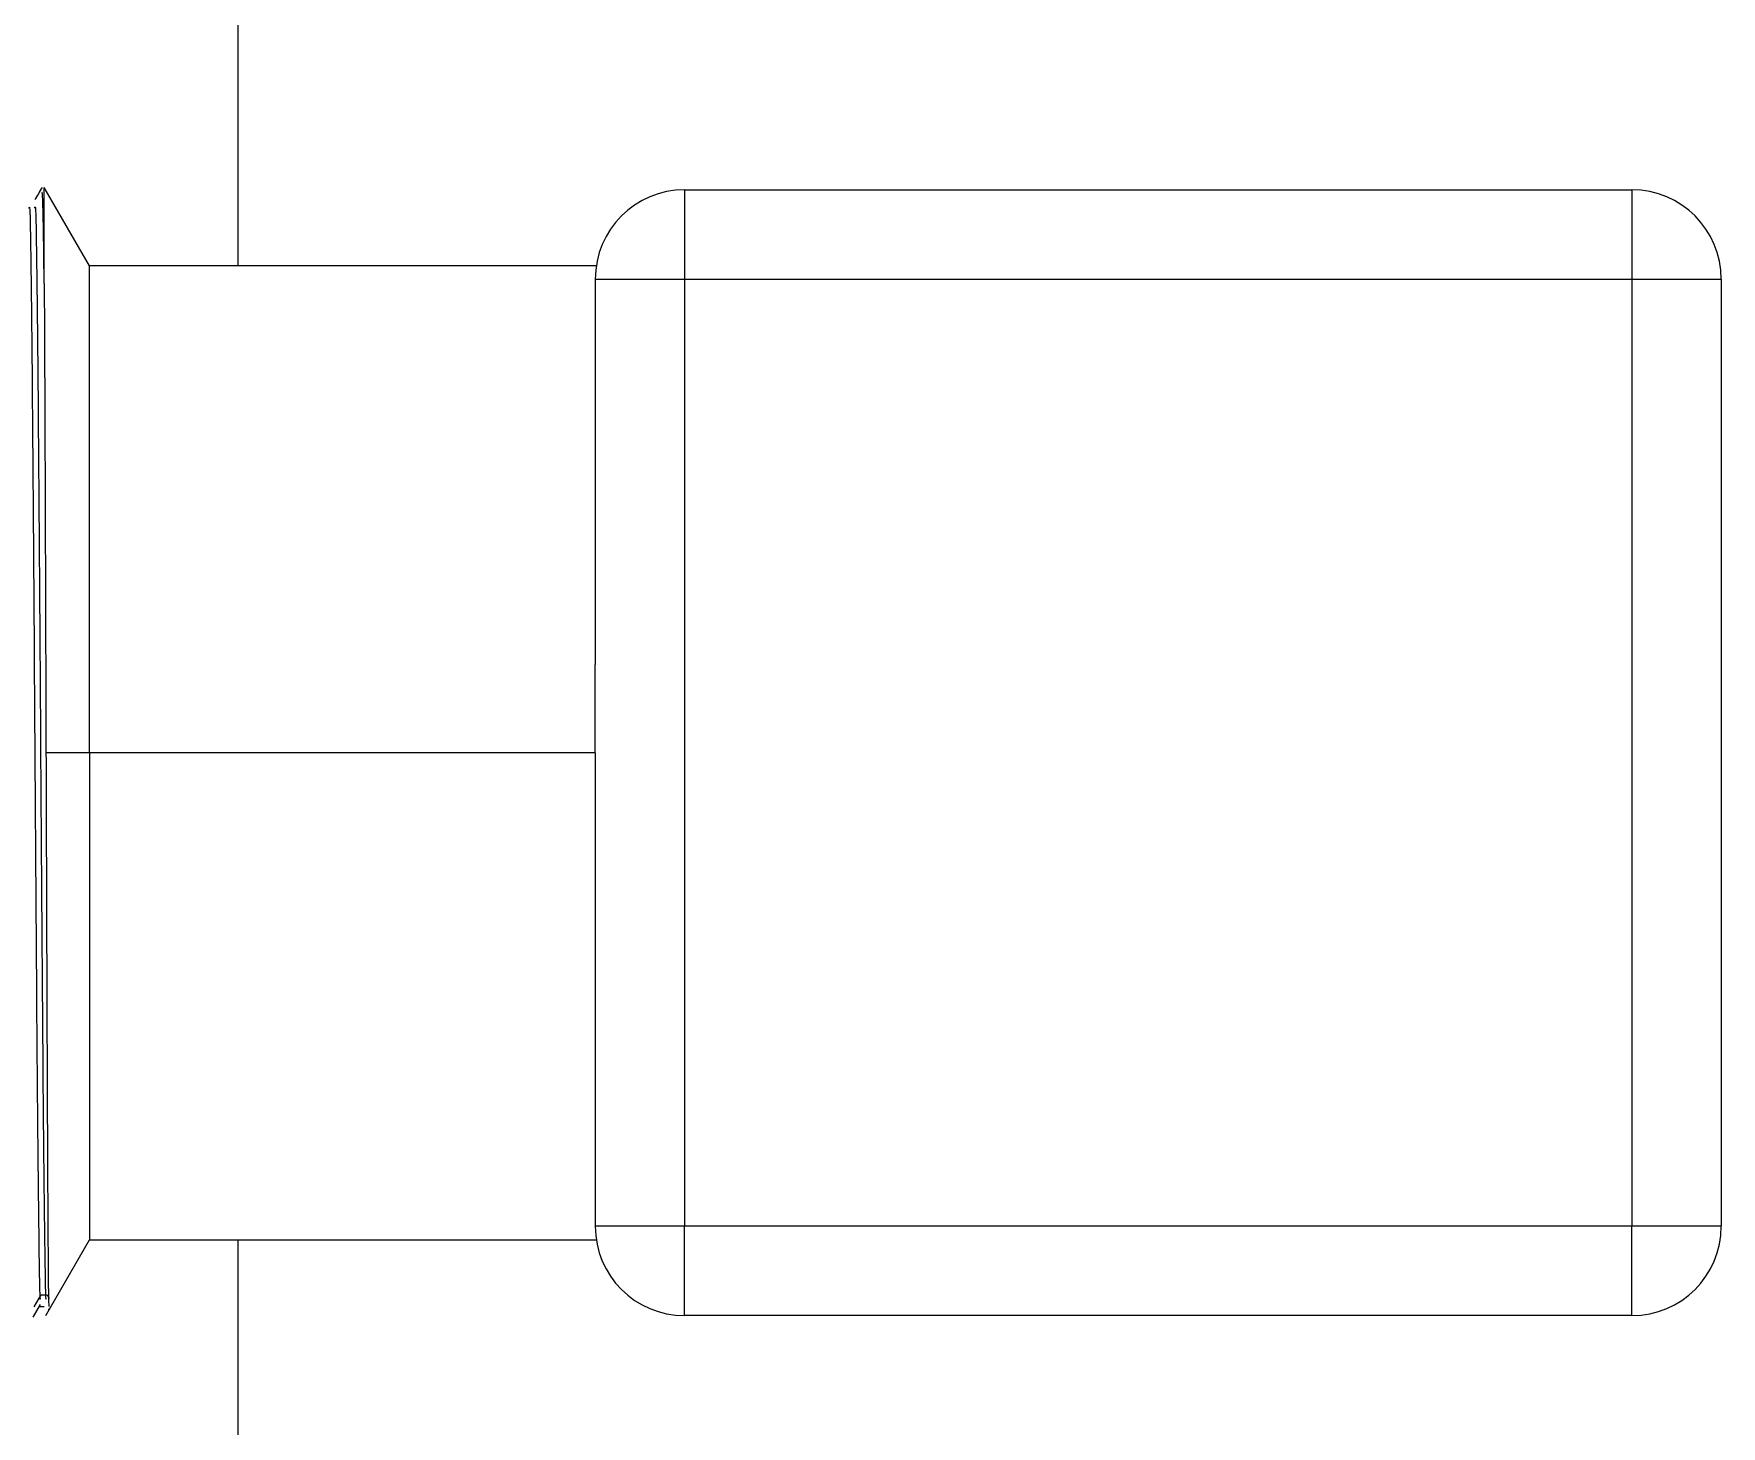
# Model space of a CAD drawing. Header units: millimetres. Extents: x 136 to 282, y 74 to 207.
# Drawn here: x 140.85 to 150.29, y 139.04 to 146.84 of the extents above; entities that cross this region are included whole.
import ezdxf

# ---------------------------------------------------------------- set-up
doc = ezdxf.new("R2010")
doc.units = ezdxf.units.MM

msp = doc.modelspace()

# ---------------------------------------------------------------- linework, layer by layer
at = {"color": 7, "linetype": 'Continuous', "lineweight": 25}
for p, q in [((141.99, 206.6641), (141.99, 145.5391)), ((141.16, 145.5391), (140.9068, 145.9777)), ((140.9068, 145.4401), (140.9068, 145.9777)), ((144.49, 145.9641), (144.49, 145.4641)), ((144.49, 145.9641), (149.79, 145.9641)), ((149.79, 145.9641), (149.79, 145.4641)), ((143.9957, 145.5391), (141.16, 145.5391)), ((141.16, 142.8141), (141.16, 145.5391)), ((143.99, 145.4641), (144.49, 145.4641)), ((143.99, 145.4641), (143.99, 143.3073)), ((144.49, 145.4641), (144.49, 140.1641)), ((144.49, 145.4641), (149.79, 145.4641)), ((149.79, 145.4641), (150.29, 145.4641)), ((149.79, 145.4641), (149.79, 140.1641)), ((150.29, 145.4641), (150.29, 140.1641)), ((143.99, 142.8141), (143.99, 143.3073)), ((141.16, 142.8141), (140.9168, 142.8141)), ((141.16, 142.8141), (141.16, 140.0891)), ((143.99, 142.8141), (141.16, 142.8141)), ((143.99, 142.8141), (143.99, 142.3209)), ((143.99, 142.3209), (143.99, 140.1641)), ((144.49, 140.1641), (143.99, 140.1641)), ((144.49, 139.6641), (144.49, 140.1641)), ((149.79, 140.1641), (144.49, 140.1641)), ((149.79, 139.6641), (149.79, 140.1641)), ((150.29, 140.1641), (149.79, 140.1641)), ((140.9154, 139.6654), (141.16, 140.0891)), ((141.16, 140.0891), (143.9957, 140.0891)), ((141.99, 140.0891), (141.99, 130.5391)), ((140.8504, 139.7129), (140.8907, 139.7813)), ((140.8907, 139.7813), (140.9229, 139.7813)), ((140.9229, 139.7813), (140.935, 139.7608)), ((140.9068, 139.7129), (140.878, 139.7129)), ((140.9327, 139.6963), (140.933, 139.7028)), ((149.79, 139.6641), (144.49, 139.6641))]:
    msp.add_line(p, q, dxfattribs=at)
at = {"color": 7, "linetype": 'Continuous', "lineweight": 25, "flags": 128}
msp.add_lwpolyline([(140.8447, 139.6552), (140.8651, 139.6906), (140.8856, 139.726)], dxfattribs=at)
at = {"color": 7, "linetype": 'Continuous', "lineweight": 25}
for centre, start, end in [((144.49, 145.4641), 90, 180), ((149.79, 145.4641), 0, 90), ((144.49, 140.1641), 180, 270), ((149.79, 140.1641), 270, 0)]:
    msp.add_arc(centre, 0.5, start, end, dxfattribs=at)
for points, knots in [([(140.8948, 145.978), (140.888, 145.9662), (140.8744, 145.9426), (140.8607, 145.919), (140.8539, 145.9072)], [0, 0, 0, 0, 0.500024, 1, 1, 1, 1]), ([(140.8541, 145.8614), (140.8555, 145.8698), (140.8593, 145.8928), (140.8654, 145.5126), (140.8726, 144.8057), (140.8798, 143.8401), (140.887, 142.754), (140.8942, 141.6762), (140.9014, 140.7287), (140.9086, 140.0641), (140.914, 139.7327), (140.917, 139.7572), (140.9175, 139.762)], [0, 0, 0, 0, 0.06494, 0.178312, 0.291684, 0.405056, 0.518428, 0.6318, 0.745171, 0.858542, 0.971913, 1, 1, 1, 1]), ([(140.9068, 145.4401), (140.9045, 145.6143), (140.9004, 145.9312), (140.8963, 145.9454), (140.8944, 145.9518)], [0, 0, 0, 0, 0.5499329, 1, 1, 1, 1]), ([(140.8223, 145.8604), (140.8235, 145.8671), (140.8272, 145.8871), (140.8332, 145.5113), (140.8404, 144.806), (140.8475, 143.84), (140.8547, 142.7541), (140.8619, 141.6761), (140.8691, 140.7289), (140.8763, 140.0637), (140.8817, 139.7317), (140.8847, 139.7572), (140.8854, 139.7625)], [0, 0, 0, 0, 0.05797, 0.171966, 0.285964, 0.399961, 0.513958, 0.627955, 0.741952, 0.855948, 0.969944, 1, 1, 1, 1]), ([(140.9068, 145.4401), (140.9076, 145.2799), (140.9093, 144.9597), (140.9118, 144.311), (140.9143, 143.586), (140.916, 143.0713), (140.9168, 142.8141)], [0, 0, 0, 0, 0.2505173, 0.5006898, 0.7505174, 1, 1, 1, 1]), ([(140.9168, 142.8141), (140.9176, 142.5824), (140.9191, 142.1191), (140.9214, 141.4596), (140.9237, 140.8679), (140.9259, 140.3712), (140.9282, 139.9994), (140.9303, 139.766), (140.9317, 139.7306), (140.9323, 139.7151)], [0, 0, 0, 0, 0.147937, 0.295689, 0.443256, 0.590637, 0.737834, 0.884846, 1, 1, 1, 1])]:
    msp.add_open_spline(points, degree=3, knots=knots, dxfattribs=at)

doc.saveas('drawing.dxf')
